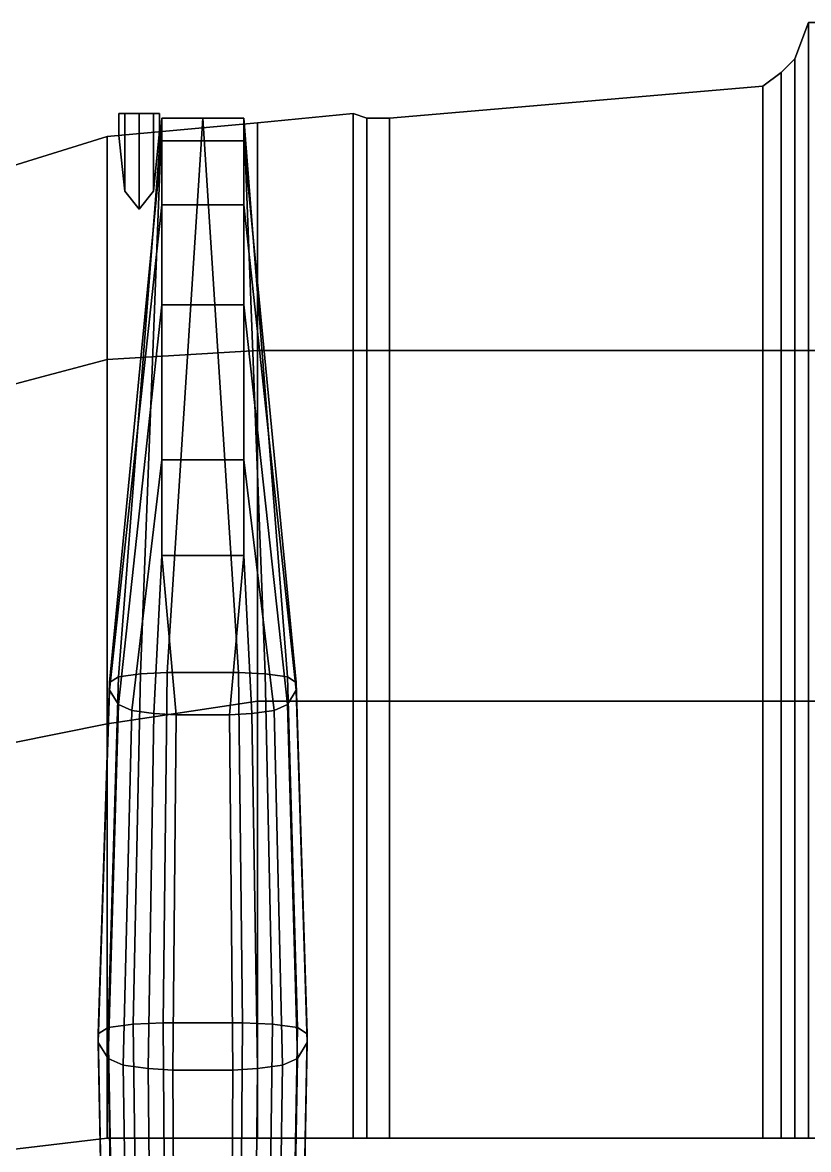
# Model space of a CAD drawing. Header units: millimetres. Extents: x -5.8 to 5.8, y -5.2 to 28.7.
# Drawn here: x -2.226 to -0.5, y -0.254 to 2.22 of the extents above; entities that cross this region are included whole.
import ezdxf

# ---------------------------------------------------------------- set-up
doc = ezdxf.new("R2010")
doc.units = ezdxf.units.MM
doc.layers.add('w2', color=4, linetype='Continuous')
doc.layers.add('wing', color=5, linetype='Continuous')

msp = doc.modelspace()

# ---------------------------------------------------------------- linework, layer by layer
at = {"layer": 'w2'}
for points in [[(-0.5300000000000011, 1.5, -0.6799999999999979), (-0.5, 1.5, -0.6799999999999979), (-0.5, 2.220000000000001, -0.5399999999999974), (-0.5300000000000011, 2.139999999999999, -0.5399999999999974)], [(-0.5300000000000011, 2.139999999999999, -0.5399999999999974), (-0.5, 2.220000000000001, -0.5399999999999974), (-0.5, 1.5, -0.3699999999999992), (-0.5300000000000011, 1.5, -0.3699999999999992)], [(-0.5, 1.5, -0.6799999999999979), (0, 1.5, -0.6799999999999979), (0, 2.220000000000001, -0.5399999999999991), (-0.5, 2.220000000000001, -0.5399999999999974)], [(-0.5, 2.220000000000001, -0.5399999999999974), (0, 2.220000000000001, -0.5399999999999991), (0, 1.5, -0.370000000000001), (-0.5, 1.5, -0.3699999999999992)], [(-0.5600000000000023, 1.5, -0.6799999999999979), (-0.5300000000000011, 1.5, -0.6799999999999979), (-0.5300000000000011, 2.139999999999999, -0.5399999999999974), (-0.5600000000000023, 2.109999999999999, -0.5399999999999974)], [(-0.5600000000000023, 2.109999999999999, -0.5399999999999974), (-0.5300000000000011, 2.139999999999999, -0.5399999999999974), (-0.5300000000000011, 1.5, -0.3699999999999992), (-0.5600000000000023, 1.5, -0.3699999999999992)], [(-0.6000000000000014, 1.5, -0.6799999999999979), (-0.5600000000000023, 1.5, -0.6799999999999979), (-0.5600000000000023, 2.109999999999999, -0.5399999999999974), (-0.6000000000000014, 2.08, -0.5399999999999974)], [(-0.6000000000000014, 2.08, -0.5399999999999974), (-0.5600000000000023, 2.109999999999999, -0.5399999999999974), (-0.5600000000000023, 1.5, -0.3699999999999992), (-0.6000000000000014, 1.5, -0.3699999999999992)], [(-1.420000000000002, 1.5, -0.6799999999999979), (-0.6000000000000014, 1.5, -0.6799999999999979), (-0.6000000000000014, 2.08, -0.5399999999999974), (-1.420000000000002, 2.01, -0.5399999999999974)], [(-1.420000000000002, 2.01, -0.5399999999999974), (-0.6000000000000014, 2.08, -0.5399999999999974), (-0.6000000000000014, 1.5, -0.3699999999999992), (-1.420000000000002, 1.5, -0.3699999999999992)], [(-2.015000000000001, 1.972272727272726, -0.5399999999999991), (-2.001819805153396, 1.85, -0.5718198051533925), (-2.001819805153396, 2.02, -0.5718198051533925), (-2.015000000000001, 2.02, -0.5399999999999991)], [(-1.938180194846602, 2.02, -0.5718198051533925), (-2.015000000000001, 2.02, -0.5399999999999991), (-2.001819805153396, 2.02, -0.5718198051533925), (-1.969999999999999, 2.02, -0.5849999999999991)], [(-1.924999999999997, 2.02, -0.5399999999999991), (-2.001819805153396, 2.02, -0.508180194846604), (-2.015000000000001, 2.02, -0.5399999999999991), (-1.938180194846602, 2.02, -0.5718198051533925)], [(-2.001819805153396, 1.85, -0.508180194846604), (-2.015000000000001, 1.972272727272726, -0.5399999999999991), (-2.015000000000001, 2.02, -0.5399999999999991), (-2.001819805153396, 2.02, -0.508180194846604)], [(-1.969999999999999, 1.81, -0.4949999999999992), (-2.001819805153396, 1.85, -0.508180194846604), (-2.001819805153396, 2.02, -0.508180194846604), (-1.969999999999999, 2.02, -0.4949999999999992)], [(-2.001819805153396, 1.85, -0.5718198051533925), (-1.969999999999999, 1.81, -0.5849999999999991), (-1.969999999999999, 2.02, -0.5849999999999991), (-2.001819805153396, 2.02, -0.5718198051533925)], [(-1.938180194846602, 2.02, -0.508180194846604), (-1.969999999999999, 2.02, -0.4949999999999992), (-2.001819805153396, 2.02, -0.508180194846604), (-1.924999999999997, 2.02, -0.5399999999999991)], [(-1.938180194846602, 1.85, -0.508180194846604), (-1.969999999999999, 1.81, -0.4949999999999992), (-1.969999999999999, 2.02, -0.4949999999999992), (-1.938180194846602, 2.02, -0.508180194846604)], [(-1.969999999999999, 1.81, -0.5849999999999991), (-1.938180194846602, 1.85, -0.5718198051533925), (-1.938180194846602, 2.02, -0.5718198051533925), (-1.969999999999999, 2.02, -0.5849999999999991)], [(-1.938180194846602, 1.85, -0.5718198051533925), (-1.924999999999997, 1.980454545454545, -0.5399999999999991), (-1.924999999999997, 2.02, -0.5399999999999991), (-1.938180194846602, 2.02, -0.5718198051533925)], [(-1.924999999999997, 1.980454545454545, -0.5399999999999991), (-1.938180194846602, 1.85, -0.508180194846604), (-1.938180194846602, 2.02, -0.508180194846604), (-1.924999999999997, 2.02, -0.5399999999999991)], [(-1.710000000000001, 1.5, -0.6799999999999979), (-1.5, 1.5, -0.6799999999999979), (-1.5, 2.02, -0.5399999999999974), (-1.710000000000001, 2, -0.5399999999999974)], [(-1.710000000000001, 2, -0.5399999999999974), (-1.5, 2.02, -0.5399999999999974), (-1.5, 1.5, -0.3699999999999992), (-1.710000000000001, 1.5, -0.3699999999999992)], [(-1.5, 1.5, -0.6799999999999979), (-1.469999999999999, 1.5, -0.6799999999999979), (-1.469999999999999, 2.01, -0.5399999999999974), (-1.5, 2.02, -0.5399999999999974)], [(-1.5, 2.02, -0.5399999999999974), (-1.469999999999999, 2.01, -0.5399999999999974), (-1.469999999999999, 1.5, -0.3699999999999992), (-1.5, 1.5, -0.3699999999999992)], [(-1.469999999999999, 1.5, -0.6799999999999979), (-1.420000000000002, 1.5, -0.6799999999999979), (-1.420000000000002, 2.01, -0.5399999999999974), (-1.469999999999999, 2.01, -0.5399999999999974)], [(-1.469999999999999, 2.01, -0.5399999999999974), (-1.420000000000002, 2.01, -0.5399999999999974), (-1.420000000000002, 1.5, -0.3699999999999992), (-1.469999999999999, 1.5, -0.3699999999999992)], [(-2.039999999999999, 1.479999999999999, -0.6799999999999979), (-1.710000000000001, 1.5, -0.6799999999999979), (-1.710000000000001, 2, -0.5399999999999974), (-2.039999999999999, 1.970000000000001, -0.5399999999999974)], [(-2.039999999999999, 1.970000000000001, -0.5399999999999974), (-1.710000000000001, 2, -0.5399999999999974), (-1.710000000000001, 1.5, -0.3699999999999992), (-2.039999999999999, 1.479999999999999, -0.3699999999999992)], [(-5.32, 0.6099999999999994, -0.4199999999999964), (-2.039999999999999, 1.479999999999999, -0.6799999999999979), (-2.039999999999999, 1.970000000000001, -0.5399999999999974), (-5.32, 0.9499999999999993, -0.3499999999999961)], [(-5.32, 0.9499999999999993, -0.3499999999999961), (-2.039999999999999, 1.970000000000001, -0.5399999999999974), (-2.039999999999999, 1.479999999999999, -0.3699999999999992), (-5.32, 0.6099999999999994, -0.2699999999999978)], [(-2.039999999999999, 1.479999999999999, -0.3699999999999992), (-1.710000000000001, 1.5, -0.3699999999999992), (-1.710000000000001, 0.7299999999999986, -0.3699999999999992), (-2.039999999999999, 0.6799999999999997, -0.3699999999999992)], [(-1.710000000000001, 0.7299999999999986, -0.6799999999999979), (-1.710000000000001, 1.5, -0.6799999999999979), (-2.039999999999999, 1.479999999999999, -0.6799999999999979), (-2.039999999999999, 0.6799999999999997, -0.6799999999999979)], [(-1.710000000000001, 1.5, -0.3699999999999992), (-1.5, 1.5, -0.3699999999999992), (-1.5, 0.7299999999999986, -0.3699999999999992), (-1.710000000000001, 0.7299999999999986, -0.3699999999999992)], [(-1.5, 0.7299999999999986, -0.6799999999999979), (-1.5, 1.5, -0.6799999999999979), (-1.710000000000001, 1.5, -0.6799999999999979), (-1.710000000000001, 0.7299999999999986, -0.6799999999999979)], [(-1.5, 1.5, -0.3699999999999992), (-1.469999999999999, 1.5, -0.3699999999999992), (-1.469999999999999, 0.7299999999999986, -0.3699999999999992), (-1.5, 0.7299999999999986, -0.3699999999999992)], [(-1.469999999999999, 0.7299999999999986, -0.6799999999999979), (-1.469999999999999, 1.5, -0.6799999999999979), (-1.5, 1.5, -0.6799999999999979), (-1.5, 0.7299999999999986, -0.6799999999999979)], [(-1.469999999999999, 1.5, -0.3699999999999992), (-1.420000000000002, 1.5, -0.3699999999999992), (-1.420000000000002, 0.7299999999999986, -0.3699999999999992), (-1.469999999999999, 0.7299999999999986, -0.3699999999999992)], [(-1.420000000000002, 0.7299999999999986, -0.6799999999999979), (-1.420000000000002, 1.5, -0.6799999999999979), (-1.469999999999999, 1.5, -0.6799999999999979), (-1.469999999999999, 0.7299999999999986, -0.6799999999999979)], [(-1.420000000000002, 1.5, -0.3699999999999992), (-0.6000000000000014, 1.5, -0.3699999999999992), (-0.6000000000000014, 0.7299999999999986, -0.3699999999999992), (-1.420000000000002, 0.7299999999999986, -0.3699999999999992)], [(-0.6000000000000014, 0.7299999999999986, -0.6799999999999979), (-0.6000000000000014, 1.5, -0.6799999999999979), (-1.420000000000002, 1.5, -0.6799999999999979), (-1.420000000000002, 0.7299999999999986, -0.6799999999999979)], [(-0.6000000000000014, 1.5, -0.3699999999999992), (-0.5600000000000023, 1.5, -0.3699999999999992), (-0.5600000000000023, 0.7299999999999986, -0.3699999999999992), (-0.6000000000000014, 0.7299999999999986, -0.3699999999999992)], [(-0.5600000000000023, 0.7299999999999986, -0.6799999999999979), (-0.5600000000000023, 1.5, -0.6799999999999979), (-0.6000000000000014, 1.5, -0.6799999999999979), (-0.6000000000000014, 0.7299999999999986, -0.6799999999999979)], [(-0.5600000000000023, 1.5, -0.3699999999999992), (-0.5300000000000011, 1.5, -0.3699999999999992), (-0.5300000000000011, 0.7299999999999986, -0.3699999999999992), (-0.5600000000000023, 0.7299999999999986, -0.3699999999999992)], [(-0.5300000000000011, 0.7299999999999986, -0.6799999999999979), (-0.5300000000000011, 1.5, -0.6799999999999979), (-0.5600000000000023, 1.5, -0.6799999999999979), (-0.5600000000000023, 0.7299999999999986, -0.6799999999999979)], [(-0.5300000000000011, 1.5, -0.3699999999999992), (-0.5, 1.5, -0.3699999999999992), (-0.5, 0.7299999999999986, -0.3699999999999992), (-0.5300000000000011, 0.7299999999999986, -0.3699999999999992)], [(-0.5, 0.7299999999999986, -0.6799999999999979), (-0.5, 1.5, -0.6799999999999979), (-0.5300000000000011, 1.5, -0.6799999999999979), (-0.5300000000000011, 0.7299999999999986, -0.6799999999999979)], [(-0.5, 1.5, -0.3699999999999992), (0, 1.5, -0.370000000000001), (0, 0.7299999999999986, -0.3699999999999992), (-0.5, 0.7299999999999986, -0.3699999999999992)], [(0, 0.7299999999999986, -0.6799999999999979), (0, 1.5, -0.6799999999999979), (-0.5, 1.5, -0.6799999999999979), (-0.5, 0.7299999999999986, -0.6799999999999979)], [(-2.039999999999999, 0.6799999999999997, -0.6799999999999979), (-2.039999999999999, 1.479999999999999, -0.6799999999999979), (-5.32, 0.6099999999999994, -0.4199999999999964), (-5.32, 0.01999999999999957, -0.4199999999999964)], [(-5.32, 0.6099999999999994, -0.2699999999999978), (-2.039999999999999, 1.479999999999999, -0.3699999999999992), (-2.039999999999999, 0.6799999999999997, -0.3699999999999992), (-5.32, 0.01999999999999957, -0.2699999999999978)], [(-2.039999999999999, -0.2300000000000004, -0.5399999999999974), (-1.710000000000001, -0.2300000000000004, -0.5399999999999974), (-1.710000000000001, 0.7299999999999986, -0.6799999999999979), (-2.039999999999999, 0.6799999999999997, -0.6799999999999979)], [(-2.039999999999999, 0.6799999999999997, -0.3699999999999992), (-1.710000000000001, 0.7299999999999986, -0.3699999999999992), (-1.710000000000001, -0.2300000000000004, -0.5399999999999974), (-2.039999999999999, -0.2300000000000004, -0.5399999999999974)], [(-1.710000000000001, -0.2300000000000004, -0.5399999999999974), (-1.5, -0.2300000000000004, -0.5399999999999974), (-1.5, 0.7299999999999986, -0.6799999999999979), (-1.710000000000001, 0.7299999999999986, -0.6799999999999979)], [(-1.710000000000001, 0.7299999999999986, -0.3699999999999992), (-1.5, 0.7299999999999986, -0.3699999999999992), (-1.5, -0.2300000000000004, -0.5399999999999974), (-1.710000000000001, -0.2300000000000004, -0.5399999999999974)], [(-1.5, -0.2300000000000004, -0.5399999999999974), (-1.469999999999999, -0.2300000000000004, -0.5399999999999974), (-1.469999999999999, 0.7299999999999986, -0.6799999999999979), (-1.5, 0.7299999999999986, -0.6799999999999979)], [(-1.5, 0.7299999999999986, -0.3699999999999992), (-1.469999999999999, 0.7299999999999986, -0.3699999999999992), (-1.469999999999999, -0.2300000000000004, -0.5399999999999974), (-1.5, -0.2300000000000004, -0.5399999999999974)], [(-1.469999999999999, -0.2300000000000004, -0.5399999999999974), (-1.420000000000002, -0.2300000000000004, -0.5399999999999974), (-1.420000000000002, 0.7299999999999986, -0.6799999999999979), (-1.469999999999999, 0.7299999999999986, -0.6799999999999979)], [(-1.469999999999999, 0.7299999999999986, -0.3699999999999992), (-1.420000000000002, 0.7299999999999986, -0.3699999999999992), (-1.420000000000002, -0.2300000000000004, -0.5399999999999974), (-1.469999999999999, -0.2300000000000004, -0.5399999999999974)], [(-1.420000000000002, -0.2300000000000004, -0.5399999999999974), (-0.6000000000000014, -0.2300000000000004, -0.5399999999999974), (-0.6000000000000014, 0.7299999999999986, -0.6799999999999979), (-1.420000000000002, 0.7299999999999986, -0.6799999999999979)], [(-1.420000000000002, 0.7299999999999986, -0.3699999999999992), (-0.6000000000000014, 0.7299999999999986, -0.3699999999999992), (-0.6000000000000014, -0.2300000000000004, -0.5399999999999974), (-1.420000000000002, -0.2300000000000004, -0.5399999999999974)], [(-0.6000000000000014, -0.2300000000000004, -0.5399999999999974), (-0.5600000000000023, -0.2300000000000004, -0.5399999999999974), (-0.5600000000000023, 0.7299999999999986, -0.6799999999999979), (-0.6000000000000014, 0.7299999999999986, -0.6799999999999979)], [(-0.6000000000000014, 0.7299999999999986, -0.3699999999999992), (-0.5600000000000023, 0.7299999999999986, -0.3699999999999992), (-0.5600000000000023, -0.2300000000000004, -0.5399999999999974), (-0.6000000000000014, -0.2300000000000004, -0.5399999999999974)], [(-0.5600000000000023, -0.2300000000000004, -0.5399999999999974), (-0.5300000000000011, -0.2300000000000004, -0.5399999999999974), (-0.5300000000000011, 0.7299999999999986, -0.6799999999999979), (-0.5600000000000023, 0.7299999999999986, -0.6799999999999979)], [(-0.5600000000000023, 0.7299999999999986, -0.3699999999999992), (-0.5300000000000011, 0.7299999999999986, -0.3699999999999992), (-0.5300000000000011, -0.2300000000000004, -0.5399999999999974), (-0.5600000000000023, -0.2300000000000004, -0.5399999999999974)], [(-0.5300000000000011, -0.2300000000000004, -0.5399999999999974), (-0.5, -0.2300000000000004, -0.5399999999999974), (-0.5, 0.7299999999999986, -0.6799999999999979), (-0.5300000000000011, 0.7299999999999986, -0.6799999999999979)], [(-0.5300000000000011, 0.7299999999999986, -0.3699999999999992), (-0.5, 0.7299999999999986, -0.3699999999999992), (-0.5, -0.2300000000000004, -0.5399999999999974), (-0.5300000000000011, -0.2300000000000004, -0.5399999999999974)], [(-0.5, -0.2300000000000004, -0.5399999999999974), (0, -0.2300000000000004, -0.5399999999999974), (0, 0.7299999999999986, -0.6799999999999979), (-0.5, 0.7299999999999986, -0.6799999999999979)], [(-0.5, 0.7299999999999986, -0.3699999999999992), (0, 0.7299999999999986, -0.3699999999999992), (0, -0.2300000000000004, -0.5399999999999974), (-0.5, -0.2300000000000004, -0.5399999999999974)], [(-5.32, -0.6199999999999992, -0.3499999999999961), (-2.039999999999999, -0.2300000000000004, -0.5399999999999974), (-2.039999999999999, 0.6799999999999997, -0.6799999999999979), (-5.32, 0.01999999999999957, -0.4199999999999964)], [(-5.32, 0.01999999999999957, -0.2699999999999978), (-2.039999999999999, 0.6799999999999997, -0.3699999999999992), (-2.039999999999999, -0.2300000000000004, -0.5399999999999974), (-5.32, -0.6199999999999992, -0.3499999999999961)]]:
    msp.add_3dface(points, dxfattribs=at)
at = {"layer": 'wing'}
for points in [[(-1.92, 2.01, -0.58), (-1.92, 1.96, -0.66), (-2.035108008000008, 0.7711486563595881, -0.52725926598915), (-2.015573911999998, 0.7832305036659352, -0.4401900847420249)], [(-1.92, 2.01, -0.52), (-1.92, 2.01, -0.58), (-2.015573911999998, 0.7832305036659352, -0.4401900847420249), (-1.966738672000015, 0.7899426410583504, -0.3918183173825102)], [(-1.83, 2.01, -0.5067123582870106), (-1.92, 2.01, -0.52), (-1.966738672000015, 0.7899426410583504, -0.3918183173825102), (-1.908136384000012, 0.7926274960153163, -0.3724696104387051)], [(-1.92, 2.01, -0.52), (-1.74, 2.01, -0.52), (-1.74, 2.01, -0.58), (-1.92, 2.01, -0.58)], [(-1.92, 2.01, -0.58), (-1.74, 2.01, -0.58), (-1.74, 1.96, -0.66), (-1.92, 1.96, -0.66)], [(-1.83, 2.01, -0.5067123582870106), (-1.83, 2.01, -0.5067123582870106), (-1.74, 2.01, -0.52), (-1.92, 2.01, -0.52)], [(-1.83, 2.01, -0.5067123582870106), (-1.83, 2.01, -0.5067123582870106), (-1.908136384000012, 0.7926274960153163, -0.3724696104387051), (-1.751863615999988, 0.7926274960153163, -0.3724696104387051)], [(-1.751863615999988, 0.7926274960153163, -0.3724696104387051), (-1.693261327999986, 0.7899426410583498, -0.3918183173825101), (-1.74, 2.01, -0.52), (-1.83, 2.01, -0.5067123582870106)], [(-1.644426088000003, 0.7832305036659352, -0.4401900847420249), (-1.624891991999992, 0.7711486563595883, -0.5272592659891501), (-1.74, 1.96, -0.66), (-1.74, 2.01, -0.58)], [(-1.693261327999986, 0.7899426410583504, -0.3918183173825102), (-1.644426088000003, 0.7832305036659356, -0.440190084742025), (-1.74, 2.01, -0.58), (-1.74, 2.01, -0.52)], [(-1.92, 1.96, -0.66), (-1.92, 1.82, -0.79), (-2.035108008000008, 0.7536970991393098, -0.6530258611238854), (-2.035108008000008, 0.7711486563595881, -0.52725926598915)], [(-1.92, 1.96, -0.66), (-1.74, 1.96, -0.66), (-1.74, 1.82, -0.79), (-1.92, 1.82, -0.79)], [(-1.624891991999992, 0.771148656359588, -0.52725926598915), (-1.624891991999992, 0.7536970991393085, -0.6530258611238854), (-1.74, 1.82, -0.79), (-1.74, 1.96, -0.66)], [(-1.92, 1.82, -0.79), (-1.92, 1.6, -0.9), (-2.015573911999998, 0.7228212671342001, -0.8755359909776502), (-2.035108008000008, 0.7536970991393088, -0.6530258611238854)], [(-1.92, 1.82, -0.79), (-1.74, 1.82, -0.79), (-1.74, 1.6, -0.9), (-1.92, 1.6, -0.9)], [(-1.624891991999992, 0.7536970991393088, -0.6530258611238854), (-1.644426088000003, 0.722821267134199, -0.8755359909776502), (-1.74, 1.6, -0.9), (-1.74, 1.82, -0.79)], [(-1.92, 1.6, -0.9), (-1.92, 1.26, -1), (-1.986272767999997, 0.7093969923493693, -0.9722795256966794), (-2.015573911999998, 0.7228212671341994, -0.8755359909776502)], [(-1.92, 1.6, -0.9), (-1.74, 1.6, -0.9), (-1.74, 1.26, -1), (-1.92, 1.26, -1)], [(-1.644426088000003, 0.7228212671341994, -0.8755359909776502), (-1.673727232000004, 0.7093969923493689, -0.9722795256966794), (-1.74, 1.26, -1), (-1.74, 1.6, -0.9)], [(-1.92, 1.26, -1), (-1.92, 1.05, -1.02), (-1.937437528000013, 0.7026848549569538, -1.020651293056192), (-1.986272767999997, 0.7093969923493687, -0.9722795256966794)], [(-1.92, 1.26, -1), (-1.74, 1.26, -1), (-1.74, 1.05, -1.02), (-1.92, 1.05, -1.02)], [(-1.673727232000004, 0.7093969923493687, -0.9722795256966794), (-1.722562471999987, 0.7026848549569538, -1.020651293056192), (-1.74, 1.05, -1.02), (-1.74, 1.26, -1)], [(-1.92, 1.05, -1.02), (-1.92, 1.05, -1.02), (-1.888602288000002, 0.699999999999988, -1.039999999999998), (-1.937437528000013, 0.702684854956954, -1.020651293056192)], [(-1.92, 1.05, -1.02), (-1.74, 1.05, -1.02), (-1.771397712000006, 0.7000000000000122, -1.040000000000001), (-1.888602288000022, 0.699999999999988, -1.039999999999998)], [(-1.722562471999987, 0.702684854956954, -1.020651293056192), (-1.771397712000006, 0.7000000000000122, -1.040000000000001), (-1.74, 1.05, -1.02)], [(-1.908136384000012, 0.7926274960153163, -0.3724696104387051), (-1.966738672000015, 0.7899426410583504, -0.3918183173825102), (-1.983210000000016, 0.02065201550844942, -0.2546400149759516), (-1.917630000000014, 0.02365655328482141, -0.2329874781095626)], [(-1.751863615999988, 0.7926274960153163, -0.3724696104387051), (-1.908136384000012, 0.7926274960153163, -0.3724696104387051), (-1.917630000000014, 0.02365655328482141, -0.2329874781095626), (-1.742749999999986, 0.02365655328482141, -0.2329874781095626)], [(-1.742749999999986, 0.02365655328482141, -0.2329874781095626), (-1.677169999999984, 0.02065201550844942, -0.2546400149759516), (-1.693261327999986, 0.7899426410583504, -0.3918183173825102), (-1.751863615999988, 0.7926274960153163, -0.3724696104387051)], [(-2.015573911999998, 0.7832305036659352, -0.4401900847420249), (-2.035108008000008, 0.7711486563595881, -0.52725926598915), (-2.059720000000009, -0.0003797489261549991, -0.4062077730406781), (-2.037859999999998, 0.01314067106751926, -0.3087713571419259)], [(-2.035108008000008, 0.7711486563595881, -0.52725926598915), (-2.035108008000008, 0.7536970991393088, -0.6530258611238854), (-2.059720000000009, -0.01990924447257286, -0.5469492626722084), (-2.059720000000009, -0.0003797489261549991, -0.4062077730406781)], [(-1.966738672000015, 0.7899426410583504, -0.3918183173825102), (-2.015573911999998, 0.7832305036659352, -0.4401900847420249), (-2.037859999999998, 0.01314067106751926, -0.3087713571419259), (-1.983210000000016, 0.02065201550844942, -0.2546400149759516)], [(-1.677169999999984, 0.02065201550844942, -0.2546400149759516), (-1.622520000000003, 0.01314067106751926, -0.3087713571419259), (-1.644426088000003, 0.7832305036659352, -0.4401900847420249), (-1.693261327999986, 0.7899426410583504, -0.3918183173825102)], [(-1.622520000000003, 0.01314067106751926, -0.3087713571419259), (-1.600659999999991, -0.0003797489261548326, -0.4062077730406781), (-1.624891991999992, 0.7711486563595881, -0.52725926598915), (-1.644426088000003, 0.7832305036659352, -0.4401900847420249)], [(-1.600659999999991, -0.0003797489261548326, -0.4062077730406781), (-1.600659999999991, -0.01990924447257286, -0.5469492626722084), (-1.624891991999992, 0.7536970991393088, -0.6530258611238854), (-1.624891991999992, 0.7711486563595881, -0.52725926598915)], [(-2.035108008000008, 0.7536970991393088, -0.6530258611238854), (-2.015573911999998, 0.7228212671341994, -0.8755359909776502), (-2.037859999999998, -0.05446142890085121, -0.7959534366356874), (-2.059720000000009, -0.01990924447257286, -0.5469492626722084)], [(-1.600659999999991, -0.01990924447257286, -0.5469492626722084), (-1.622520000000003, -0.05446142890085121, -0.7959534366356874), (-1.644426088000003, 0.7228212671341994, -0.8755359909776502), (-1.624891991999992, 0.7536970991393088, -0.6530258611238854)], [(-2.015573911999998, 0.7228212671341994, -0.8755359909776502), (-1.986272767999997, 0.7093969923493689, -0.9722795256966794), (-2.005069999999996, -0.06948411778271157, -0.904216120967636), (-2.037859999999998, -0.05446142890085121, -0.7959534366356874)], [(-1.622520000000003, -0.05446142890085121, -0.7959534366356874), (-1.655310000000004, -0.06948411778271169, -0.904216120967636), (-1.673727232000004, 0.7093969923493689, -0.9722795256966794), (-1.644426088000003, 0.7228212671341994, -0.8755359909776502)], [(-1.986272767999997, 0.7093969923493689, -0.9722795256966794), (-1.937437528000013, 0.702684854956954, -1.020651293056192), (-1.950420000000015, -0.07699546222364145, -0.9583474631336085), (-2.005069999999996, -0.06948411778271157, -0.904216120967636)], [(-1.937437528000013, 0.702684854956954, -1.020651293056192), (-1.888602288000002, 0.699999999999988, -1.039999999999998), (-1.895770000000002, -0.08000000000001345, -0.9799999999999975), (-1.950420000000015, -0.07699546222364145, -0.9583474631336085)], [(-1.888602288000002, 0.699999999999988, -1.039999999999998), (-1.771397711999998, 0.699999999999988, -1.039999999999998), (-1.764609999999998, -0.08000000000001345, -0.9799999999999975), (-1.895770000000002, -0.08000000000001345, -0.9799999999999975)], [(-1.709959999999985, -0.07699546222364145, -0.9583474631336085), (-1.764609999999998, -0.08000000000001345, -0.9799999999999975), (-1.771397711999998, 0.699999999999988, -1.039999999999998), (-1.722562471999987, 0.702684854956954, -1.020651293056192)], [(-1.655310000000004, -0.06948411778271169, -0.904216120967636), (-1.709959999999985, -0.07699546222364145, -0.9583474631336085), (-1.722562471999987, 0.702684854956954, -1.020651293056192), (-1.673727232000004, 0.7093969923493689, -0.9722795256966794)], [(-2.037859999999998, 0.01314067106751926, -0.3087713571419259), (-2.059720000000009, -0.0003797489261548326, -0.4062077730406781), (-2.040000000000008, -1.007154390600324, -0.3350299844836946), (-2.019999999999998, -0.9947843814569812, -0.2458841327922469)], [(-1.983210000000016, 0.02065201550844943, -0.2546400149759516), (-2.037859999999998, 0.01314067106751926, -0.3087713571419259), (-2.019999999999998, -0.9947843814569812, -0.2458841327922469), (-1.970000000000015, -0.9879121541551239, -0.1963586596303307)], [(-1.917630000000014, 0.0236565532848214, -0.2329874781095626), (-1.983210000000016, 0.02065201550844943, -0.2546400149759516), (-1.970000000000015, -0.9879121541551239, -0.1963586596303307), (-1.910000000000013, -0.985163263234381, -0.176548470365565)], [(-1.742749999999986, 0.02365655328482141, -0.2329874781095626), (-1.917630000000014, 0.0236565532848214, -0.2329874781095626), (-1.910000000000013, -0.985163263234381, -0.176548470365565), (-1.749999999999988, -0.9851632632343819, -0.1765484703655649)], [(-1.749999999999988, -0.985163263234381, -0.176548470365565), (-1.689999999999985, -0.9879121541551239, -0.1963586596303307), (-1.677169999999984, 0.02065201550844943, -0.2546400149759516), (-1.742749999999986, 0.0236565532848214, -0.2329874781095626)], [(-1.689999999999985, -0.9879121541551239, -0.1963586596303307), (-1.640000000000002, -0.9947843814569812, -0.2458841327922469), (-1.622520000000003, 0.01314067106751926, -0.3087713571419259), (-1.677169999999984, 0.02065201550844943, -0.2546400149759516)], [(-1.640000000000002, -0.9947843814569812, -0.2458841327922469), (-1.619999999999992, -1.007154390600324, -0.3350299844836946), (-1.600659999999991, -0.0003797489261548326, -0.4062077730406781), (-1.622520000000003, 0.01314067106751926, -0.3087713571419259)], [(-2.059720000000009, -0.0003797489261548326, -0.4062077730406781), (-2.059720000000009, -0.01990924447257286, -0.5469492626722084), (-2.040000000000008, -1.025022181585153, -0.4637962147046738), (-2.040000000000008, -1.007154390600324, -0.3350299844836946)], [(-2.059720000000009, -0.01990924447257286, -0.5469492626722084), (-2.037859999999998, -0.05446142890085121, -0.7959534366356874), (-2.019999999999998, -1.056634427173697, -0.6916133912494852), (-2.040000000000008, -1.025022181585153, -0.4637962147046738)], [(-1.619999999999992, -1.025022181585153, -0.4637962147046738), (-1.640000000000002, -1.056634427173697, -0.6916133912494852), (-1.622520000000003, -0.05446142890085121, -0.7959534366356874), (-1.600659999999991, -0.01990924447257286, -0.5469492626722084)], [(-1.619999999999992, -1.007154390600324, -0.3350299844836946), (-1.619999999999992, -1.025022181585153, -0.4637962147046738), (-1.600659999999991, -0.01990924447257286, -0.5469492626722084), (-1.600659999999991, -0.0003797489261548326, -0.4062077730406781)], [(-2.037859999999998, -0.05446142890085121, -0.7959534366356874), (-2.005069999999996, -0.06948411778271157, -0.904216120967636), (-1.989999999999997, -1.070378881777412, -0.7906643375733176), (-2.019999999999998, -1.056634427173697, -0.6916133912494852)], [(-2.005069999999996, -0.06948411778271157, -0.904216120967636), (-1.950420000000015, -0.07699546222364145, -0.9583474631336085), (-1.940000000000014, -1.077251109079269, -0.8401898107352319), (-1.989999999999997, -1.070378881777412, -0.7906643375733176)], [(-1.670000000000003, -1.070378881777412, -0.7906643375733176), (-1.719999999999986, -1.077251109079269, -0.8401898107352319), (-1.709959999999985, -0.07699546222364145, -0.9583474631336085), (-1.655310000000004, -0.06948411778271157, -0.904216120967636)], [(-1.640000000000002, -1.056634427173697, -0.6916133912494852), (-1.670000000000003, -1.070378881777412, -0.7906643375733176), (-1.655310000000004, -0.06948411778271157, -0.904216120967636), (-1.622520000000003, -0.05446142890085121, -0.7959534366356874)], [(-1.950420000000015, -0.07699546222364145, -0.9583474631336085), (-1.895770000000002, -0.08000000000001345, -0.9799999999999975), (-1.890000000000002, -1.080000000000012, -0.8599999999999977), (-1.940000000000014, -1.077251109079269, -0.8401898107352319)], [(-1.895770000000002, -0.08000000000001345, -0.9799999999999975), (-1.764609999999998, -0.08000000000001345, -0.9799999999999975), (-1.769999999999998, -1.080000000000012, -0.8599999999999977), (-1.890000000000002, -1.080000000000012, -0.8599999999999977)], [(-1.719999999999986, -1.077251109079269, -0.8401898107352319), (-1.769999999999998, -1.080000000000012, -0.8599999999999977), (-1.764609999999998, -0.08000000000001345, -0.9799999999999975), (-1.709959999999985, -0.07699546222364145, -0.9583474631336085)]]:
    msp.add_3dface(points, dxfattribs=at)

doc.saveas('drawing.dxf')
